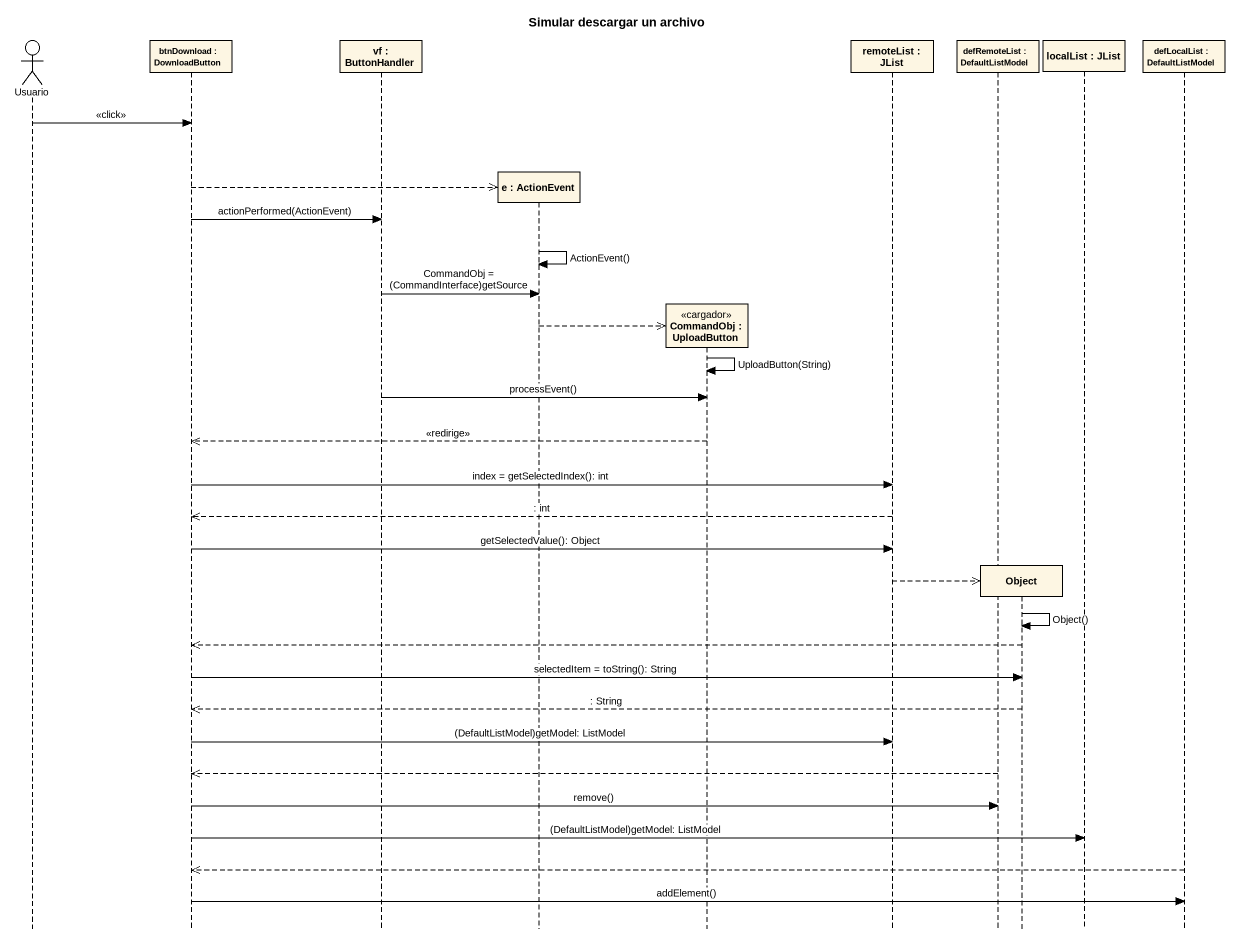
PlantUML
@startuml
title Simular descargar un archivo
hide footbox
actor Usuario
participant "btnDownload : DownloadButton" as btnDownload
participant "vf : ButtonHandler" as vf
participant "e : ActionEvent" as e
participant "CommandObj : UploadButton" as CommandObj <<cargador>>
participant "remoteList : JList" as remoteList
participant "defRemoteList : DefaultListModel" as defRemoteList
participant "Object" as Object_
participant "localList : JList" as localList
participant "defLocalList : DefaultListModel" as defLocalList

Usuario -> btnDownload : <<click>>
btnDownload -->> e **
btnDownload -> vf : actionPerformed(ActionEvent)
e -> e : ActionEvent()
vf -> e : CommandObj = (CommandInterface)getSource
e -->> CommandObj **
CommandObj -> CommandObj : UploadButton(String)
vf -> CommandObj : processEvent()
CommandObj -->> btnDownload : <<redirige>>
btnDownload -> remoteList : index = getSelectedIndex(): int
remoteList -->> btnDownload : : int
btnDownload -> remoteList : getSelectedValue(): Object
remoteList -->> Object_ **
Object_ -> Object_ : Object()
Object_ -->> btnDownload
btnDownload -> Object_ : selectedItem = toString(): String
Object_ -->> btnDownload : : String
btnDownload -> remoteList : (DefaultListModel)getModel: ListModel
defRemoteList -->> btnDownload
btnDownload -> defRemoteList : remove()
btnDownload -> localList : (DefaultListModel)getModel: ListModel
defLocalList -->> btnDownload
btnDownload -> defLocalList : addElement()
@enduml
